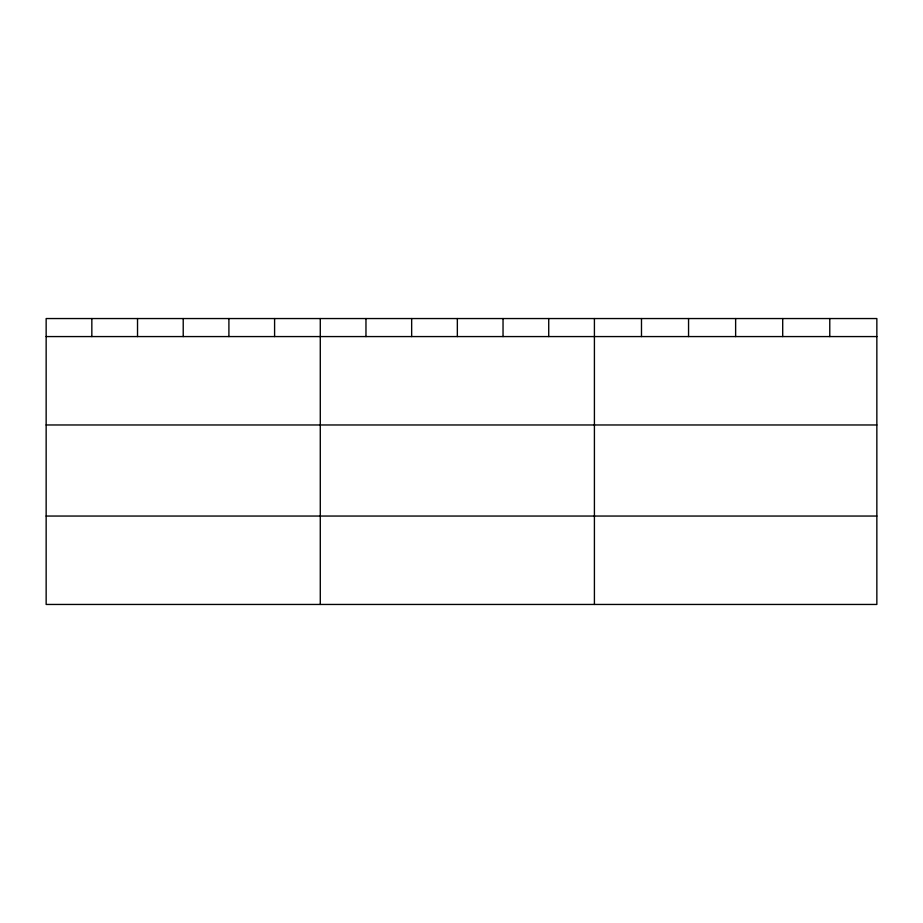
<?xml version="1.0" encoding="UTF-8"?>
<svg xmlns="http://www.w3.org/2000/svg" width="923" height="923" viewBox="0 0 923 923"><rect width="100%" height="100%" fill="white"/><g stroke="black" fill="none" stroke-linecap="round" stroke-linejoin="round"><path stroke-width="1.38" d="M876.85 336.572L876.85 604.45L46.15 604.45L46.15 318.55L876.85 318.55L876.85 336.572L46.15 336.572M46.15 424.972L876.85 424.972M46.15 516.049L876.85 516.049M829.777 318.55L829.777 336.572M782.704 318.55L782.704 336.572M735.631 318.55L735.631 336.572M688.558 318.55L688.558 336.572M641.485 318.55L641.485 336.572M594.412 318.55L594.412 604.45M548.724 318.55L548.724 336.572M503.035 318.55L503.035 336.572M457.346 318.55L457.346 336.572M411.658 318.55L411.658 336.572M365.969 318.55L365.969 336.572M320.281 318.55L320.281 604.45M274.593 318.55L274.593 336.572M228.904 318.55L228.904 336.572M183.216 318.55L183.216 336.572M137.527 318.55L137.527 336.572M91.838 318.55L91.838 336.572"/></g></svg>
